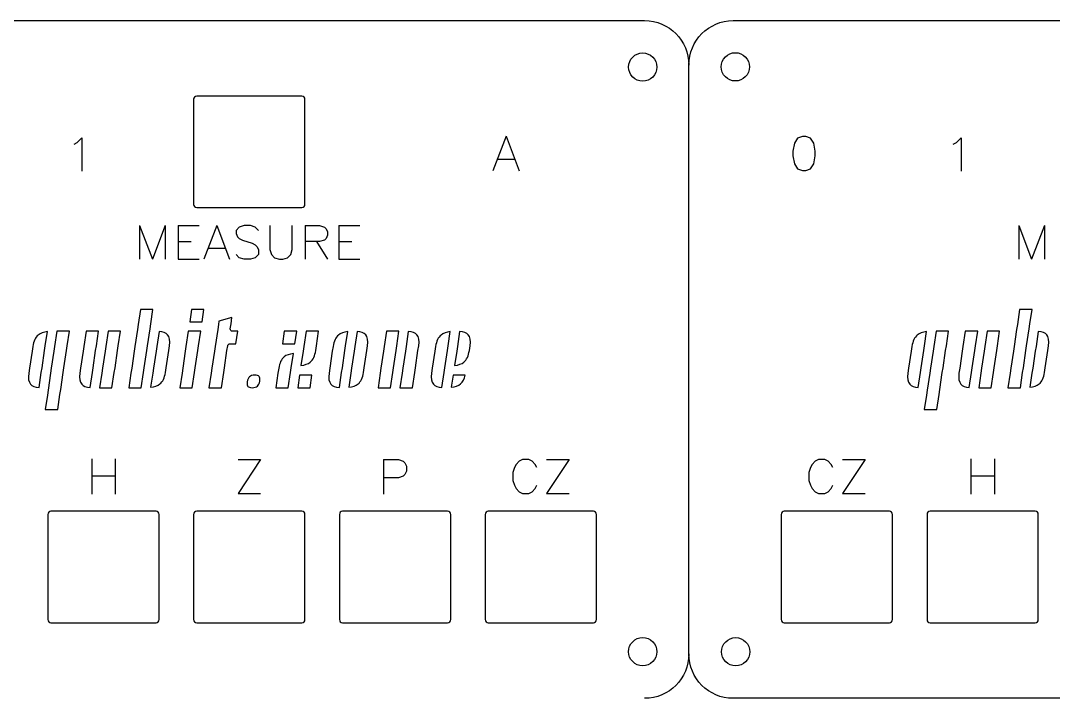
# Model space of a CAD drawing. Extents: x 0 to 498, y 0 to 383.
# Drawn here: x 123.4 to 240.4, y 306.8 to 383.5 of the extents above; entities that cross this region are included whole.
import ezdxf

# ---------------------------------------------------------------- set-up
doc = ezdxf.new("R2010")
doc.units = 0
doc.layers.get('0').update_dxf_attribs({"true_color": 0xffffff})

msp = doc.modelspace()

# ---------------------------------------------------------------- linework, layer by layer
at = {"color": 1, "true_color": 0xff0000}
for p, q in [((104.58, 383.5), (194.09, 383.5)), ((204.14, 383.5), (293.65, 383.5)), ((204.14, 383.5), (204.14, 383.5)), ((195.5, 378.24), (195.5, 378.24)), ((199.12, 311.83), (199.12, 378.47)), ((205.98, 378.27), (205.98, 378.27)), ((155.29, 374.96), (143.39, 374.96)), ((143.39, 362.35), (155.29, 362.35)), ((138.43, 350.82), (137.02, 350.82)), ((137.02, 350.82), (137.02, 350.82)), ((138.19, 349.18), (138.43, 350.82)), ((142.8, 350.82), (142.59, 349.4)), ((144.21, 350.82), (142.8, 350.82)), ((144, 349.4), (144.21, 350.82)), ((147.38, 349.9), (145.9, 349.47)), ((147.27, 349.18), (147.38, 349.9)), ((147.38, 349.9), (147.38, 349.9)), ((237.99, 350.82), (236.58, 350.82)), ((236.58, 350.82), (236.58, 350.82)), ((237.75, 349.18), (237.99, 350.82)), ((136.68, 348.56), (136.39, 346.63)), ((136.77, 349.11), (136.68, 348.56)), ((137.81, 346.7), (138.1, 348.63)), ((138.1, 348.63), (138.19, 349.18)), ((142.59, 349.4), (144, 349.4)), ((145.77, 348.56), (145.47, 346.63)), ((145.85, 349.11), (145.77, 348.56)), ((145.9, 349.47), (145.85, 349.11)), ((147.19, 348.63), (147.27, 349.18)), ((236.24, 348.56), (235.95, 346.63)), ((236.33, 349.11), (236.24, 348.56)), ((237.37, 346.7), (237.66, 348.63)), ((237.66, 348.63), (237.75, 349.18)), ((126.24, 346.7), (126.48, 348.3)), ((128.97, 348.34), (127.55, 348.34)), ((127.55, 348.34), (127.55, 348.34)), ((128.72, 346.7), (128.97, 348.34)), ((130.86, 348.34), (130.6, 346.63)), ((132.27, 348.34), (130.86, 348.34)), ((132.02, 346.7), (132.27, 348.34)), ((133.34, 348.34), (133.08, 346.63)), ((134.75, 348.34), (133.34, 348.34)), ((134.5, 346.7), (134.75, 348.34)), ((139.12, 348.31), (138.87, 346.63)), ((139.12, 348.31), (139.12, 348.31)), ((143.84, 348.34), (142.43, 348.34)), ((143.59, 346.7), (143.84, 348.34)), ((147.83, 346.92), (148.04, 348.34)), ((153.3, 348.34), (153.09, 346.92)), ((154.71, 348.34), (153.3, 348.34)), ((154.5, 346.92), (154.71, 348.34)), ((157.19, 348.34), (155.77, 348.34)), ((155.77, 348.34), (155.77, 348.34)), ((156.94, 346.7), (157.19, 348.34)), ((160.25, 346.7), (160.49, 348.3)), ((161.56, 348.31), (161.3, 346.63)), ((161.56, 348.31), (161.56, 348.31)), ((164.88, 348.34), (164.62, 346.63)), ((166.29, 348.34), (164.88, 348.34)), ((166.04, 346.7), (166.29, 348.34)), ((167.35, 348.31), (167.1, 346.63)), ((167.35, 348.31), (167.35, 348.31)), ((171.86, 346.7), (172.1, 348.3)), ((173.16, 348.31), (172.91, 346.63)), ((173.16, 348.31), (173.16, 348.31)), ((225.8, 346.7), (226.04, 348.3)), ((228.52, 348.34), (227.11, 348.34)), ((227.11, 348.34), (227.11, 348.34)), ((228.28, 346.7), (228.52, 348.34)), ((230.42, 348.34), (230.16, 346.63)), ((231.83, 348.34), (230.42, 348.34)), ((231.58, 346.7), (231.83, 348.34)), ((232.9, 348.34), (232.64, 346.63)), ((234.31, 348.34), (232.9, 348.34)), ((234.06, 346.7), (234.31, 348.34)), ((238.68, 348.31), (238.43, 346.63)), ((238.68, 348.31), (238.68, 348.31)), ((124.82, 346.63), (124.74, 346.08)), ((126.16, 346.15), (126.24, 346.7)), ((127.3, 346.63), (127.21, 346.08)), ((128.64, 346.15), (128.72, 346.7)), ((130.6, 346.63), (130.52, 346.08)), ((131.94, 346.15), (132.02, 346.7)), ((133.08, 346.63), (133, 346.08)), ((134.42, 346.15), (134.5, 346.7)), ((136.39, 346.63), (136.31, 346.08)), ((137.73, 346.15), (137.81, 346.7)), ((138.87, 346.63), (138.78, 346.08)), ((140.21, 346.15), (140.29, 346.7)), ((142.17, 346.63), (142.09, 346.08)), ((143.51, 346.15), (143.59, 346.7)), ((145.47, 346.63), (145.39, 346.08)), ((146.81, 346.15), (146.9, 346.7)), ((147.15, 346.92), (147.83, 346.92)), ((153.09, 346.92), (154.5, 346.92)), ((155.52, 346.63), (155.44, 346.08)), ((156.86, 346.15), (156.94, 346.7)), ((158.83, 346.63), (158.74, 346.08)), ((160.16, 346.15), (160.25, 346.7)), ((161.3, 346.63), (161.22, 346.08)), ((162.64, 346.15), (162.73, 346.7)), ((164.62, 346.63), (164.54, 346.08)), ((165.96, 346.15), (166.04, 346.7)), ((167.1, 346.63), (167.02, 346.08)), ((168.44, 346.15), (168.53, 346.7)), ((170.44, 346.63), (170.36, 346.08)), ((171.78, 346.15), (171.86, 346.7)), ((172.91, 346.63), (172.83, 346.08)), ((174.26, 346.15), (174.34, 346.7)), ((174.34, 346.7), (174.34, 346.7)), ((224.38, 346.63), (224.3, 346.08)), ((225.72, 346.15), (225.8, 346.7)), ((226.86, 346.63), (226.77, 346.08)), ((228.2, 346.15), (228.28, 346.7)), ((230.16, 346.63), (230.08, 346.08)), ((231.5, 346.15), (231.58, 346.7)), ((232.64, 346.63), (232.55, 346.08)), ((233.98, 346.15), (234.06, 346.7)), ((235.95, 346.63), (235.87, 346.08)), ((237.29, 346.15), (237.37, 346.7)), ((238.43, 346.63), (238.34, 346.08)), ((239.77, 346.15), (239.85, 346.7)), ((124.74, 346.08), (124.45, 344.15)), ((125.87, 344.22), (126.16, 346.15)), ((127.21, 346.08), (126.92, 344.15)), ((128.35, 344.22), (128.64, 346.15)), ((130.52, 346.08), (130.23, 344.15)), ((133, 346.08), (132.71, 344.15)), ((136.31, 346.08), (136.02, 344.15)), ((138.78, 346.08), (138.5, 344.15)), ((139.92, 344.22), (140.21, 346.15)), ((142.09, 346.08), (141.8, 344.15)), ((143.22, 344.22), (143.51, 346.15)), ((145.39, 346.08), (145.11, 344.15)), ((146.53, 344.22), (146.81, 346.15)), ((154.09, 344.22), (154.33, 345.82)), ((154.33, 345.82), (154.33, 345.82)), ((155.44, 346.08), (155.19, 344.48)), ((158.74, 346.08), (158.46, 344.15)), ((161.22, 346.08), (160.93, 344.15)), ((162.36, 344.22), (162.64, 346.15)), ((164.54, 346.08), (164.25, 344.15)), ((167.02, 346.08), (166.73, 344.15)), ((170.36, 346.08), (170.06, 344.15)), ((171.49, 344.22), (171.78, 346.15)), ((172.83, 346.08), (172.59, 344.48)), ((224.3, 346.08), (224.01, 344.15)), ((225.43, 344.22), (225.72, 346.15)), ((226.77, 346.08), (226.48, 344.15)), ((227.91, 344.22), (228.2, 346.15)), ((230.08, 346.08), (229.79, 344.15)), ((232.55, 346.08), (232.27, 344.15)), ((235.87, 346.08), (235.58, 344.15)), ((238.34, 346.08), (238.06, 344.15)), ((239.48, 344.22), (239.77, 346.15)), ((124.45, 344.15), (124.36, 343.59)), ((125.78, 343.67), (125.87, 344.22)), ((126.92, 344.15), (126.84, 343.6)), ((128.26, 343.67), (128.35, 344.22)), ((130.23, 344.15), (130.15, 343.59)), ((131.57, 343.67), (131.65, 344.22)), ((132.71, 344.15), (132.63, 343.59)), ((134.05, 343.67), (134.14, 344.22)), ((136.02, 344.15), (135.94, 343.59)), ((137.36, 343.67), (137.44, 344.22)), ((138.5, 344.15), (138.41, 343.59)), ((139.84, 343.67), (139.92, 344.22)), ((141.8, 344.15), (141.72, 343.6)), ((143.14, 343.67), (143.22, 344.22)), ((145.11, 344.15), (145.02, 343.59)), ((146.44, 343.67), (146.53, 344.22)), ((152.67, 344.15), (152.59, 343.6)), ((154.01, 343.67), (154.09, 344.22)), ((158.46, 344.15), (158.37, 343.59)), ((159.79, 343.67), (159.88, 344.22)), ((160.93, 344.15), (160.85, 343.59)), ((162.27, 343.67), (162.36, 344.22)), ((164.25, 344.15), (164.17, 343.59)), ((165.59, 343.67), (165.68, 344.22)), ((166.73, 344.15), (166.65, 343.59)), ((168.07, 343.67), (168.16, 344.22)), ((170.06, 344.15), (169.98, 343.59)), ((171.4, 343.67), (171.49, 344.22)), ((224.01, 344.15), (223.92, 343.59)), ((225.34, 343.67), (225.43, 344.22)), ((226.48, 344.15), (226.4, 343.6)), ((227.82, 343.67), (227.91, 344.22)), ((229.79, 344.15), (229.71, 343.59)), ((231.13, 343.67), (231.21, 344.22)), ((232.27, 344.15), (232.19, 343.59)), ((233.61, 343.67), (233.69, 344.22)), ((235.58, 344.15), (235.5, 343.59)), ((236.92, 343.67), (237, 344.22)), ((238.06, 344.15), (237.97, 343.59)), ((239.4, 343.67), (239.48, 344.22)), ((125.53, 341.99), (125.78, 343.67)), ((126.84, 343.6), (126.55, 341.67)), ((131.32, 341.99), (131.57, 343.67)), ((132.63, 343.59), (132.38, 341.96)), ((133.79, 341.96), (134.05, 343.67)), ((135.94, 343.59), (135.69, 341.96)), ((137.1, 341.96), (137.36, 343.67)), ((138.41, 343.59), (138.17, 342)), ((141.72, 343.6), (141.47, 341.96)), ((142.88, 341.96), (143.14, 343.67)), ((145.02, 343.59), (144.77, 341.96)), ((146.18, 341.96), (146.44, 343.67)), ((149.95, 343.38), (149.95, 343.38)), ((152.59, 343.6), (152.34, 341.96)), ((153.75, 341.96), (154.01, 343.67)), ((155.03, 343.38), (154.82, 341.96)), ((156.44, 343.38), (155.03, 343.38)), ((156.23, 341.96), (156.44, 343.38)), ((159.54, 341.99), (159.79, 343.67)), ((160.85, 343.59), (160.61, 342)), ((164.17, 343.59), (163.92, 341.96)), ((165.33, 341.96), (165.59, 343.67)), ((166.65, 343.59), (166.4, 341.96)), ((167.81, 341.96), (168.07, 343.67)), ((171.15, 341.99), (171.4, 343.67)), ((172.42, 343.38), (172.22, 342)), ((173.8, 343.38), (172.42, 343.38)), ((225.09, 341.99), (225.34, 343.67)), ((226.4, 343.6), (226.11, 341.67)), ((230.88, 341.99), (231.13, 343.67)), ((232.19, 343.59), (231.94, 341.96)), ((233.35, 341.96), (233.61, 343.67)), ((235.5, 343.59), (235.25, 341.96)), ((236.66, 341.96), (236.92, 343.67)), ((237.97, 343.59), (237.73, 342)), ((126.55, 341.67), (126.47, 341.11)), ((127.9, 341.19), (127.98, 341.74)), ((132.38, 341.96), (133.79, 341.96)), ((135.69, 341.96), (137.1, 341.96)), ((141.47, 341.96), (142.88, 341.96)), ((144.77, 341.96), (146.18, 341.96)), ((152.34, 341.96), (153.75, 341.96)), ((154.82, 341.96), (156.23, 341.96)), ((163.92, 341.96), (165.33, 341.96)), ((166.4, 341.96), (167.81, 341.96)), ((226.11, 341.67), (226.03, 341.11)), ((227.45, 341.19), (227.54, 341.74)), ((231.94, 341.96), (233.35, 341.96)), ((235.25, 341.96), (236.66, 341.96)), ((126.47, 341.11), (126.22, 339.48)), ((127.64, 339.48), (127.9, 341.19)), ((226.03, 341.11), (225.78, 339.48)), ((227.2, 339.48), (227.45, 341.19)), ((126.22, 339.48), (127.64, 339.48)), ((225.78, 339.48), (227.2, 339.48)), ((138.78, 327.97), (126.88, 327.97)), ((155.29, 327.97), (143.39, 327.97)), ((171.8, 327.97), (159.9, 327.97)), ((188.31, 327.97), (176.41, 327.97)), ((221.83, 327.97), (209.93, 327.97)), ((238.34, 327.97), (226.44, 327.97)), ((143.39, 315.36), (155.29, 315.36)), ((159.9, 315.36), (171.8, 315.36)), ((176.41, 315.36), (188.31, 315.36)), ((209.93, 315.36), (221.83, 315.36)), ((195.49, 312.08), (195.49, 312.08)), ((206.02, 312.07), (206.02, 312.07)), ((293.65, 306.8), (204.14, 306.8))]:
    msp.add_line(p, q, dxfattribs=at)
at = {"color": 7, "true_color": 0xffffff}
for p, q in [((129.49, 369.52), (129.85, 369.7)), ((129.85, 369.7), (130.39, 370.24)), ((130.39, 370.24), (130.39, 366.46)), ((178.43, 370.43), (176.93, 366.49)), ((178.43, 370.43), (179.92, 366.49)), ((211.08, 369.64), (210.89, 368.73)), ((211.44, 370.19), (211.08, 369.64)), ((211.99, 370.37), (211.44, 370.19)), ((212.35, 370.37), (211.99, 370.37)), ((212.89, 370.19), (212.35, 370.37)), ((213.26, 369.64), (212.89, 370.19)), ((213.44, 368.73), (213.26, 369.64)), ((229.05, 369.52), (229.41, 369.7)), ((229.41, 369.7), (229.95, 370.24)), ((229.95, 370.24), (229.95, 366.46)), ((210.89, 368.73), (210.89, 368.19)), ((213.44, 368.19), (213.44, 368.73)), ((177.49, 367.81), (179.36, 367.81)), ((210.89, 368.19), (211.08, 367.28)), ((211.08, 367.28), (211.44, 366.73)), ((212.89, 366.73), (213.26, 367.28)), ((213.26, 367.28), (213.44, 368.19)), ((211.44, 366.73), (211.99, 366.55)), ((211.99, 366.55), (212.35, 366.55)), ((212.35, 366.55), (212.89, 366.73)), ((136.92, 360.31), (136.92, 356.49)), ((136.92, 360.31), (138.37, 356.49)), ((139.83, 360.31), (138.37, 356.49)), ((139.83, 360.31), (139.83, 356.49)), ((141.29, 360.31), (141.29, 356.49)), ((141.29, 360.31), (143.65, 360.31)), ((145.65, 360.31), (144.2, 356.49)), ((145.65, 360.31), (147.11, 356.49)), ((148.75, 360.31), (148.2, 360.13)), ((149.48, 360.31), (148.75, 360.31)), ((150.02, 360.13), (149.48, 360.31)), ((151.66, 360.31), (151.66, 357.58)), ((154.21, 357.58), (154.21, 360.31)), ((155.66, 360.31), (155.66, 356.49)), ((155.66, 360.31), (157.3, 360.31)), ((157.3, 360.31), (157.85, 360.13)), ((159.48, 360.31), (159.48, 356.49)), ((159.48, 360.31), (161.85, 360.31)), ((236.48, 360.31), (236.48, 356.49)), ((236.48, 360.31), (237.93, 356.49)), ((239.39, 360.31), (237.93, 356.49)), ((239.39, 360.31), (239.39, 356.49)), ((148.2, 360.13), (147.84, 359.76)), ((147.84, 359.76), (147.84, 359.4)), ((147.84, 359.4), (148.02, 359.04)), ((148.02, 359.04), (148.2, 358.86)), ((150.39, 359.76), (150.02, 360.13)), ((157.85, 360.13), (158.03, 359.95)), ((158.03, 359.95), (158.21, 359.58)), ((158.21, 359.22), (158.03, 358.86)), ((158.21, 359.58), (158.21, 359.22)), ((141.29, 358.49), (142.74, 358.49)), ((148.2, 358.86), (148.57, 358.67)), ((148.57, 358.67), (149.66, 358.31)), ((149.66, 358.31), (150.02, 358.13)), ((150.02, 358.13), (150.2, 357.95)), ((150.2, 357.95), (150.39, 357.58)), ((157.3, 358.49), (155.66, 358.49)), ((156.94, 358.49), (158.21, 356.49)), ((157.85, 358.67), (157.3, 358.49)), ((158.03, 358.86), (157.85, 358.67)), ((159.48, 358.49), (160.94, 358.49)), ((144.74, 357.76), (146.56, 357.76)), ((148.2, 356.67), (147.84, 357.04)), ((150.39, 357.04), (150.02, 356.67)), ((150.39, 357.58), (150.39, 357.04)), ((151.66, 357.58), (151.84, 357.04)), ((151.84, 357.04), (152.21, 356.67)), ((153.66, 356.67), (154.03, 357.04)), ((154.03, 357.04), (154.21, 357.58)), ((141.29, 356.49), (143.65, 356.49)), ((148.75, 356.49), (148.2, 356.67)), ((149.48, 356.49), (148.75, 356.49)), ((150.02, 356.67), (149.48, 356.49)), ((152.21, 356.67), (152.75, 356.49)), ((152.75, 356.49), (153.12, 356.49)), ((153.12, 356.49), (153.66, 356.67)), ((159.48, 356.49), (161.85, 356.49)), ((131.5, 333.91), (131.5, 329.91)), ((134.16, 333.91), (134.16, 329.91)), ((150.61, 333.82), (148.07, 330)), ((148.07, 333.82), (150.61, 333.82)), ((164.55, 333.82), (164.55, 329.91)), ((164.55, 333.82), (166.22, 333.82)), ((166.22, 333.82), (166.78, 333.63)), ((166.78, 333.63), (166.97, 333.44)), ((166.97, 333.44), (167.15, 333.07)), ((179.91, 333.64), (179.55, 333.27)), ((180.28, 333.82), (179.91, 333.64)), ((181, 333.82), (180.28, 333.82)), ((181.37, 333.64), (181, 333.82)), ((181.73, 333.27), (181.37, 333.64)), ((185.55, 333.82), (183, 330)), ((183, 333.82), (185.55, 333.82)), ((213.43, 333.64), (213.07, 333.27)), ((213.8, 333.82), (213.43, 333.64)), ((214.52, 333.82), (213.8, 333.82)), ((214.89, 333.64), (214.52, 333.82)), ((215.25, 333.27), (214.89, 333.64)), ((219.07, 333.82), (216.52, 330)), ((216.52, 333.82), (219.07, 333.82)), ((231.06, 333.91), (231.06, 329.91)), ((233.72, 333.91), (233.72, 329.91)), ((166.97, 332.14), (166.78, 331.95)), ((167.15, 332.51), (166.97, 332.14)), ((167.15, 333.07), (167.15, 332.51)), ((179.37, 332.91), (179.19, 332.36)), ((179.19, 332.36), (179.19, 331.45)), ((179.55, 333.27), (179.37, 332.91)), ((181.91, 332.91), (181.73, 333.27)), ((212.89, 332.91), (212.7, 332.36)), ((212.7, 332.36), (212.7, 331.45)), ((213.07, 333.27), (212.89, 332.91)), ((215.43, 332.91), (215.25, 333.27)), ((131.5, 332), (134.16, 332)), ((166.22, 331.77), (164.55, 331.77)), ((166.78, 331.95), (166.22, 331.77)), ((179.19, 331.45), (179.37, 330.91)), ((212.7, 331.45), (212.89, 330.91)), ((231.06, 332), (233.72, 332)), ((148.07, 330), (150.61, 330)), ((179.37, 330.91), (179.55, 330.54)), ((179.55, 330.54), (179.91, 330.18)), ((179.91, 330.18), (180.28, 330)), ((180.28, 330), (181, 330)), ((181, 330), (181.37, 330.18)), ((181.37, 330.18), (181.73, 330.54)), ((181.73, 330.54), (181.91, 330.91)), ((183, 330), (185.55, 330)), ((212.89, 330.91), (213.07, 330.54)), ((213.07, 330.54), (213.43, 330.18)), ((213.43, 330.18), (213.8, 330)), ((213.8, 330), (214.52, 330)), ((214.52, 330), (214.89, 330.18)), ((214.89, 330.18), (215.25, 330.54)), ((215.25, 330.54), (215.43, 330.91)), ((216.52, 330), (219.07, 330))]:
    msp.add_line(p, q, dxfattribs=at)
at = {"color": 1, "true_color": 0xff0000}
for points in [[(194.09, 383.5), (196.88, 383.5), (199.12, 381.25), (199.12, 378.47)], [(199.12, 378.47), (199.12, 381.25), (201.36, 383.5), (204.14, 383.5)], [(192.3, 378.24), (192.3, 378.67), (192.46, 379.08), (192.76, 379.38)], [(192.76, 379.38), (193.06, 379.68), (193.47, 379.84), (193.9, 379.84)], [(193.9, 379.84), (194.32, 379.84), (194.73, 379.68), (195.03, 379.38)], [(195.03, 379.38), (195.33, 379.08), (195.5, 378.67), (195.5, 378.24)], [(202.78, 378.27), (202.78, 378.69), (202.95, 379.1), (203.25, 379.4)], [(203.25, 379.4), (203.55, 379.7), (203.96, 379.87), (204.38, 379.87)], [(204.38, 379.87), (204.81, 379.87), (205.21, 379.7), (205.51, 379.4)], [(205.51, 379.4), (205.81, 379.1), (205.98, 378.69), (205.98, 378.27)], [(192.76, 377.11), (192.46, 377.41), (192.3, 377.82), (192.3, 378.24)], [(195.5, 378.24), (195.5, 377.82), (195.33, 377.41), (195.03, 377.11)], [(203.25, 377.14), (202.95, 377.44), (202.78, 377.84), (202.78, 378.27)], [(205.98, 378.27), (205.98, 377.84), (205.81, 377.44), (205.51, 377.14)], [(193.9, 376.64), (193.47, 376.64), (193.06, 376.81), (192.76, 377.11)], [(195.03, 377.11), (194.73, 376.81), (194.32, 376.64), (193.9, 376.64)], [(204.38, 376.67), (203.96, 376.67), (203.55, 376.84), (203.25, 377.14)], [(205.51, 377.14), (205.21, 376.84), (204.81, 376.67), (204.38, 376.67)], [(143.39, 374.96), (143.19, 374.96), (143.04, 374.8), (143.04, 374.61)], [(143.04, 374.61), (143.04, 374.61), (143.04, 362.71), (143.04, 362.71)], [(155.64, 374.61), (155.64, 374.8), (155.48, 374.96), (155.29, 374.96)], [(155.64, 362.71), (155.64, 362.71), (155.64, 374.61), (155.64, 374.61)], [(143.04, 362.71), (143.04, 362.51), (143.19, 362.35), (143.39, 362.35)], [(155.29, 362.35), (155.48, 362.35), (155.64, 362.51), (155.64, 362.71)], [(137.02, 350.82), (137.02, 350.82), (136.77, 349.11), (136.77, 349.11)], [(236.58, 350.82), (236.58, 350.82), (236.33, 349.11), (236.33, 349.11)], [(136.77, 349.11), (136.77, 349.11), (136.77, 349.11), (136.77, 349.11)], [(145.85, 349.11), (145.85, 349.11), (145.85, 349.11), (145.85, 349.11)], [(147.25, 348.43), (147.2, 348.48), (147.18, 348.56), (147.19, 348.63)], [(236.33, 349.11), (236.33, 349.11), (236.33, 349.11), (236.33, 349.11)], [(125.43, 347.92), (125.12, 347.65), (124.91, 347.23), (124.82, 346.63)], [(126.48, 348.3), (126.05, 348.25), (125.69, 348.14), (125.43, 347.92)], [(127.55, 348.34), (127.55, 348.34), (127.3, 346.63), (127.3, 346.63)], [(140.09, 347.95), (139.91, 348.16), (139.58, 348.27), (139.12, 348.31)], [(140.29, 346.7), (140.38, 347.3), (140.3, 347.7), (140.09, 347.95)], [(142.43, 348.34), (142.43, 348.34), (142.17, 346.63), (142.17, 346.63)], [(147.44, 348.34), (147.37, 348.34), (147.29, 348.37), (147.25, 348.43)], [(148.04, 348.34), (148.04, 348.34), (147.44, 348.34), (147.44, 348.34)], [(155.77, 348.34), (155.77, 348.34), (155.52, 346.63), (155.52, 346.63)], [(159.44, 347.92), (159.13, 347.65), (158.92, 347.23), (158.83, 346.63)], [(160.49, 348.3), (160.05, 348.25), (159.69, 348.14), (159.44, 347.92)], [(162.52, 347.95), (162.34, 348.16), (162.01, 348.27), (161.56, 348.31)], [(162.73, 346.7), (162.82, 347.3), (162.73, 347.7), (162.52, 347.95)], [(168.32, 347.95), (168.14, 348.16), (167.81, 348.27), (167.35, 348.31)], [(168.53, 346.7), (168.62, 347.3), (168.53, 347.7), (168.32, 347.95)], [(171.05, 347.92), (170.74, 347.65), (170.53, 347.23), (170.44, 346.63)], [(172.1, 348.3), (171.66, 348.25), (171.3, 348.14), (171.05, 347.92)], [(174.13, 347.95), (173.95, 348.16), (173.62, 348.27), (173.16, 348.31)], [(174.34, 346.7), (174.43, 347.3), (174.34, 347.7), (174.13, 347.95)], [(224.99, 347.92), (224.68, 347.65), (224.47, 347.23), (224.38, 346.63)], [(226.04, 348.3), (225.6, 348.25), (225.24, 348.14), (224.99, 347.92)], [(227.11, 348.34), (227.11, 348.34), (226.86, 346.63), (226.86, 346.63)], [(239.65, 347.95), (239.47, 348.16), (239.14, 348.27), (238.68, 348.31)], [(239.85, 346.7), (239.94, 347.3), (239.86, 347.7), (239.65, 347.95)], [(124.82, 346.63), (124.82, 346.63), (124.82, 346.63), (124.82, 346.63)], [(127.3, 346.63), (127.3, 346.63), (127.3, 346.63), (127.3, 346.63)], [(142.17, 346.63), (142.17, 346.63), (142.17, 346.63), (142.17, 346.63)], [(146.9, 346.7), (146.91, 346.83), (147.02, 346.92), (147.15, 346.92)], [(155.52, 346.63), (155.52, 346.63), (155.52, 346.63), (155.52, 346.63)], [(170.44, 346.63), (170.44, 346.63), (170.44, 346.63), (170.44, 346.63)], [(172.91, 346.63), (172.91, 346.63), (172.91, 346.63), (172.91, 346.63)], [(224.38, 346.63), (224.38, 346.63), (224.38, 346.63), (224.38, 346.63)], [(226.86, 346.63), (226.86, 346.63), (226.86, 346.63), (226.86, 346.63)], [(131.65, 344.22), (131.65, 344.22), (131.94, 346.15), (131.94, 346.15)], [(131.94, 346.15), (131.94, 346.15), (131.94, 346.15), (131.94, 346.15)], [(134.14, 344.22), (134.14, 344.22), (134.42, 346.15), (134.42, 346.15)], [(134.42, 346.15), (134.42, 346.15), (134.42, 346.15), (134.42, 346.15)], [(137.44, 344.22), (137.44, 344.22), (137.73, 346.15), (137.73, 346.15)], [(137.73, 346.15), (137.73, 346.15), (137.73, 346.15), (137.73, 346.15)], [(140.21, 346.15), (140.21, 346.15), (140.21, 346.15), (140.21, 346.15)], [(146.81, 346.15), (146.81, 346.15), (146.81, 346.15), (146.81, 346.15)], [(153.28, 345.44), (152.97, 345.17), (152.76, 344.75), (152.67, 344.15)], [(154.33, 345.82), (153.9, 345.77), (153.54, 345.66), (153.28, 345.44)], [(156.25, 344.86), (156.56, 345.13), (156.77, 345.55), (156.86, 346.15)], [(159.88, 344.22), (159.88, 344.22), (160.16, 346.15), (160.16, 346.15)], [(160.16, 346.15), (160.16, 346.15), (160.16, 346.15), (160.16, 346.15)], [(162.64, 346.15), (162.64, 346.15), (162.64, 346.15), (162.64, 346.15)], [(165.68, 344.22), (165.68, 344.22), (165.96, 346.15), (165.96, 346.15)], [(165.96, 346.15), (165.96, 346.15), (165.96, 346.15), (165.96, 346.15)], [(168.16, 344.22), (168.16, 344.22), (168.44, 346.15), (168.44, 346.15)], [(168.44, 346.15), (168.44, 346.15), (168.44, 346.15), (168.44, 346.15)], [(173.64, 344.86), (173.96, 345.13), (174.17, 345.55), (174.26, 346.15)], [(231.21, 344.22), (231.21, 344.22), (231.5, 346.15), (231.5, 346.15)], [(231.5, 346.15), (231.5, 346.15), (231.5, 346.15), (231.5, 346.15)], [(233.69, 344.22), (233.69, 344.22), (233.98, 346.15), (233.98, 346.15)], [(233.98, 346.15), (233.98, 346.15), (233.98, 346.15), (233.98, 346.15)], [(237, 344.22), (237, 344.22), (237.29, 346.15), (237.29, 346.15)], [(237.29, 346.15), (237.29, 346.15), (237.29, 346.15), (237.29, 346.15)], [(239.77, 346.15), (239.77, 346.15), (239.77, 346.15), (239.77, 346.15)], [(130.23, 344.15), (130.23, 344.15), (130.23, 344.15), (130.23, 344.15)], [(132.71, 344.15), (132.71, 344.15), (132.71, 344.15), (132.71, 344.15)], [(136.02, 344.15), (136.02, 344.15), (136.02, 344.15), (136.02, 344.15)], [(138.5, 344.15), (138.5, 344.15), (138.5, 344.15), (138.5, 344.15)], [(145.11, 344.15), (145.11, 344.15), (145.11, 344.15), (145.11, 344.15)], [(155.19, 344.48), (155.63, 344.52), (155.99, 344.64), (156.25, 344.86)], [(158.46, 344.15), (158.46, 344.15), (158.46, 344.15), (158.46, 344.15)], [(160.93, 344.15), (160.93, 344.15), (160.93, 344.15), (160.93, 344.15)], [(164.25, 344.15), (164.25, 344.15), (164.25, 344.15), (164.25, 344.15)], [(166.73, 344.15), (166.73, 344.15), (166.73, 344.15), (166.73, 344.15)], [(172.59, 344.48), (173.03, 344.52), (173.39, 344.64), (173.64, 344.86)], [(229.79, 344.15), (229.79, 344.15), (229.79, 344.15), (229.79, 344.15)], [(232.27, 344.15), (232.27, 344.15), (232.27, 344.15), (232.27, 344.15)], [(235.58, 344.15), (235.58, 344.15), (235.58, 344.15), (235.58, 344.15)], [(238.06, 344.15), (238.06, 344.15), (238.06, 344.15), (238.06, 344.15)], [(124.36, 343.59), (124.27, 342.99), (124.36, 342.6), (124.57, 342.35)], [(125.78, 343.67), (125.78, 343.67), (125.78, 343.67), (125.78, 343.67)], [(127.98, 341.74), (127.98, 341.74), (128.26, 343.67), (128.26, 343.67)], [(128.26, 343.67), (128.26, 343.67), (128.26, 343.67), (128.26, 343.67)], [(130.15, 343.59), (130.06, 342.99), (130.15, 342.6), (130.36, 342.35)], [(139.22, 342.38), (139.54, 342.65), (139.75, 343.07), (139.84, 343.67)], [(143.14, 343.67), (143.14, 343.67), (143.14, 343.67), (143.14, 343.67)], [(149.37, 343.2), (149.24, 343.09), (149.14, 342.91), (149.1, 342.63)], [(149.95, 343.38), (149.68, 343.38), (149.49, 343.31), (149.37, 343.2)], [(150.45, 343.23), (150.37, 343.31), (150.23, 343.38), (149.95, 343.38)], [(150.26, 342.14), (150.39, 342.25), (150.48, 342.42), (150.52, 342.71)], [(150.52, 342.71), (150.56, 342.99), (150.52, 343.14), (150.45, 343.23)], [(154.01, 343.67), (154.01, 343.67), (154.01, 343.67), (154.01, 343.67)], [(158.37, 343.59), (158.28, 342.99), (158.37, 342.6), (158.58, 342.35)], [(161.66, 342.38), (161.97, 342.65), (162.18, 343.07), (162.27, 343.67)], [(169.98, 343.59), (169.89, 342.99), (169.98, 342.6), (170.19, 342.35)], [(171.4, 343.67), (171.4, 343.67), (171.4, 343.67), (171.4, 343.67)], [(173.27, 342.38), (173.53, 342.6), (173.69, 342.95), (173.8, 343.38)], [(223.92, 343.59), (223.83, 342.99), (223.92, 342.6), (224.13, 342.35)], [(225.34, 343.67), (225.34, 343.67), (225.34, 343.67), (225.34, 343.67)], [(227.54, 341.74), (227.54, 341.74), (227.82, 343.67), (227.82, 343.67)], [(227.82, 343.67), (227.82, 343.67), (227.82, 343.67), (227.82, 343.67)], [(229.71, 343.59), (229.62, 342.99), (229.71, 342.6), (229.92, 342.35)], [(238.78, 342.38), (239.1, 342.65), (239.31, 343.07), (239.4, 343.67)], [(124.57, 342.35), (124.75, 342.14), (125.08, 342.02), (125.53, 341.99)], [(126.55, 341.67), (126.55, 341.67), (126.55, 341.67), (126.55, 341.67)], [(130.36, 342.35), (130.53, 342.14), (130.86, 342.02), (131.32, 341.99)], [(138.17, 342), (138.61, 342.04), (138.97, 342.16), (139.22, 342.38)], [(149.1, 342.63), (149.06, 342.35), (149.1, 342.19), (149.18, 342.11)], [(149.18, 342.11), (149.25, 342.02), (149.39, 341.96), (149.67, 341.96)], [(149.67, 341.96), (149.95, 341.96), (150.13, 342.02), (150.26, 342.14)], [(158.58, 342.35), (158.76, 342.14), (159.08, 342.02), (159.54, 341.99)], [(160.61, 342), (161.04, 342.04), (161.4, 342.16), (161.66, 342.38)], [(170.19, 342.35), (170.37, 342.14), (170.7, 342.02), (171.15, 341.99)], [(172.22, 342), (172.66, 342.04), (173.02, 342.16), (173.27, 342.38)], [(224.13, 342.35), (224.31, 342.14), (224.64, 342.02), (225.09, 341.99)], [(226.11, 341.67), (226.11, 341.67), (226.11, 341.67), (226.11, 341.67)], [(229.92, 342.35), (230.09, 342.14), (230.42, 342.02), (230.88, 341.99)], [(237.73, 342), (238.17, 342.04), (238.53, 342.16), (238.78, 342.38)], [(126.88, 327.97), (126.68, 327.97), (126.53, 327.81), (126.53, 327.62)], [(126.53, 327.62), (126.53, 327.62), (126.53, 315.72), (126.53, 315.72)], [(139.13, 327.62), (139.13, 327.81), (138.97, 327.97), (138.78, 327.97)], [(139.13, 315.72), (139.13, 315.72), (139.13, 327.62), (139.13, 327.62)], [(143.39, 327.97), (143.19, 327.97), (143.04, 327.81), (143.04, 327.62)], [(143.04, 327.62), (143.04, 327.62), (143.04, 315.72), (143.04, 315.72)], [(155.64, 327.62), (155.64, 327.81), (155.48, 327.97), (155.29, 327.97)], [(155.64, 315.72), (155.64, 315.72), (155.64, 327.62), (155.64, 327.62)], [(159.9, 327.97), (159.7, 327.97), (159.55, 327.81), (159.55, 327.62)], [(159.55, 327.62), (159.55, 327.62), (159.55, 315.72), (159.55, 315.72)], [(172.15, 327.62), (172.15, 327.81), (171.99, 327.97), (171.8, 327.97)], [(172.15, 315.72), (172.15, 315.72), (172.15, 327.62), (172.15, 327.62)], [(176.41, 327.97), (176.21, 327.97), (176.06, 327.81), (176.06, 327.62)], [(176.06, 327.62), (176.06, 327.62), (176.06, 315.72), (176.06, 315.72)], [(188.66, 327.62), (188.66, 327.81), (188.5, 327.97), (188.31, 327.97)], [(188.66, 315.72), (188.66, 315.72), (188.66, 327.62), (188.66, 327.62)], [(209.93, 327.97), (209.73, 327.97), (209.58, 327.81), (209.58, 327.62)], [(209.58, 327.62), (209.58, 327.62), (209.58, 315.72), (209.58, 315.72)], [(222.18, 327.62), (222.18, 327.81), (222.02, 327.97), (221.83, 327.97)], [(222.18, 315.72), (222.18, 315.72), (222.18, 327.62), (222.18, 327.62)], [(226.44, 327.97), (226.24, 327.97), (226.09, 327.81), (226.09, 327.62)], [(226.09, 327.62), (226.09, 327.62), (226.09, 315.72), (226.09, 315.72)], [(238.69, 327.62), (238.69, 327.81), (238.53, 327.97), (238.34, 327.97)], [(238.69, 315.72), (238.69, 315.72), (238.69, 327.62), (238.69, 327.62)], [(126.53, 315.72), (126.53, 315.52), (126.68, 315.36), (126.88, 315.36)], [(126.88, 315.36), (126.88, 315.36), (138.78, 315.36), (138.78, 315.36)], [(138.78, 315.36), (138.97, 315.36), (139.13, 315.52), (139.13, 315.72)], [(143.04, 315.72), (143.04, 315.52), (143.19, 315.36), (143.39, 315.36)], [(155.29, 315.36), (155.48, 315.36), (155.64, 315.52), (155.64, 315.72)], [(159.55, 315.72), (159.55, 315.52), (159.7, 315.36), (159.9, 315.36)], [(171.8, 315.36), (171.99, 315.36), (172.15, 315.52), (172.15, 315.72)], [(176.06, 315.72), (176.06, 315.52), (176.21, 315.36), (176.41, 315.36)], [(188.31, 315.36), (188.5, 315.36), (188.66, 315.52), (188.66, 315.72)], [(209.58, 315.72), (209.58, 315.52), (209.73, 315.36), (209.93, 315.36)], [(221.83, 315.36), (222.02, 315.36), (222.18, 315.52), (222.18, 315.72)], [(226.09, 315.72), (226.09, 315.52), (226.24, 315.36), (226.44, 315.36)], [(226.44, 315.36), (226.44, 315.36), (238.34, 315.36), (238.34, 315.36)], [(238.34, 315.36), (238.53, 315.36), (238.69, 315.52), (238.69, 315.72)], [(192.76, 313.21), (193.06, 313.51), (193.46, 313.68), (193.89, 313.68)], [(193.89, 313.68), (194.31, 313.68), (194.72, 313.51), (195.02, 313.21)], [(203.29, 313.2), (203.59, 313.5), (203.99, 313.67), (204.42, 313.67)], [(204.42, 313.67), (204.84, 313.67), (205.25, 313.5), (205.55, 313.2)], [(192.29, 312.08), (192.29, 312.5), (192.46, 312.91), (192.76, 313.21)], [(195.02, 313.21), (195.32, 312.91), (195.49, 312.5), (195.49, 312.08)], [(202.82, 312.07), (202.82, 312.49), (202.99, 312.9), (203.29, 313.2)], [(205.55, 313.2), (205.85, 312.9), (206.02, 312.49), (206.02, 312.07)], [(192.76, 310.95), (192.46, 311.25), (192.29, 311.65), (192.29, 312.08)], [(199.12, 311.83), (199.12, 309.04), (196.88, 306.8), (194.09, 306.8)], [(195.49, 312.08), (195.49, 311.65), (195.32, 311.25), (195.02, 310.95)], [(204.14, 306.8), (201.36, 306.8), (199.12, 309.04), (199.12, 311.83)], [(203.29, 310.94), (202.99, 311.24), (202.82, 311.64), (202.82, 312.07)], [(206.02, 312.07), (206.02, 311.64), (205.85, 311.24), (205.55, 310.94)], [(193.89, 310.48), (193.46, 310.48), (193.06, 310.65), (192.76, 310.95)], [(195.02, 310.95), (194.72, 310.65), (194.31, 310.48), (193.89, 310.48)], [(204.42, 310.47), (203.99, 310.47), (203.59, 310.64), (203.29, 310.94)], [(205.55, 310.94), (205.25, 310.64), (204.84, 310.47), (204.42, 310.47)]]:
    msp.add_open_spline(points, degree=3, dxfattribs=at)

doc.saveas('drawing.dxf')
